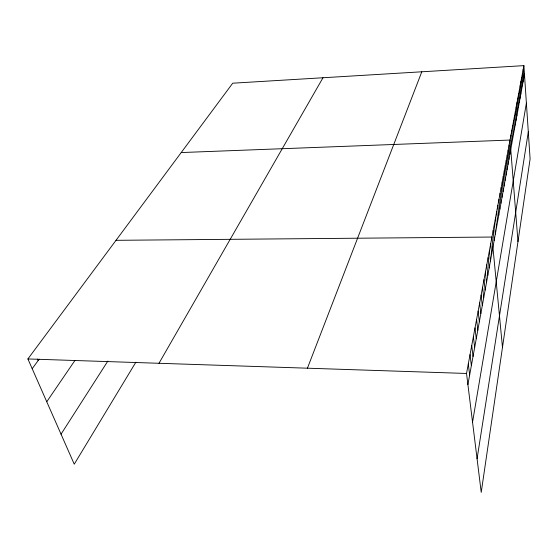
<?xml version="1.0" encoding="UTF-8"?>
<svg xmlns="http://www.w3.org/2000/svg" width="558" height="558" viewBox="0 0 558 558"><rect width="100%" height="100%" fill="white"/><g stroke="black" fill="none" stroke-linecap="round" stroke-linejoin="round"><path stroke-width="0.84" d="M477.076 458.753L528.3 131.911M472.549 422.176L526.382 103.091M467.904 384.608L524.457 74.116M523.892 65.635L530.1 158.925L481.226 492.365L466.53 373.462L523.892 65.635L232.728 83.198L27.9 358.947L74.249 464.179L135.859 362.212M307.43 368.196L421.799 71.794M158.988 363.286L322.991 77.75M61.038 434.18L107.847 361.075M46.76 401.76L74.912 360.489M32.197 368.705L39.116 359.212M181.21 152.557L510.026 140.051L517.977 241.614M116.022 240.317L491.947 237.045L502.479 347.369M27.9 358.947L466.53 373.462M37.498 359.052L38.146 360.545M468.301 363.921L469.655 375.011M470.038 354.602L471.357 365.643M471.74 345.5L473.031 356.485M473.393 336.6L474.656 347.529M475.018 327.909L476.253 338.783M476.602 319.406L477.808 330.224M478.15 311.092L479.336 321.854M479.664 302.959L480.829 313.666M481.149 295.001L482.286 305.658M482.6 287.217L483.716 297.812M484.016 279.593L485.111 290.132M486.771 264.82L487.825 275.254M485.411 272.13L486.478 282.613M488.104 257.663L489.136 268.035M489.415 250.654L490.426 260.97M490.691 243.776L491.689 254.036M493.181 230.44L494.137 240.589M494.388 223.96L495.323 234.06M496.732 211.384L497.638 221.373M495.567 217.613L496.494 227.657M497.869 205.274L498.761 215.207M500.08 193.396L500.945 203.217M498.985 199.276L499.863 209.152M502.214 181.943L503.044 191.666M501.161 187.621L502.005 197.386M503.253 176.377L504.069 186.044M505.276 165.538L506.064 175.1M504.272 170.908L505.074 180.52M507.222 155.075L507.989 164.533M506.259 160.258L507.034 169.772M509.105 144.968L509.845 154.329M508.171 149.976L508.924 159.386M510.954 135.064L511.672 144.32M512.76 125.348L513.458 134.499M511.867 130.16L512.572 139.367M515.362 111.384L516.031 120.382M514.511 115.959L515.187 125.013M513.646 120.612L514.33 129.714M517.029 102.449L517.671 111.356M516.206 106.878L516.854 115.834M518.64 93.807L519.261 102.616M517.838 98.096L518.473 106.948M520.963 81.356L521.556 90.019M520.202 85.437L520.802 94.156M519.428 89.594L520.042 98.347M523.174 69.471L523.746 78.001M522.448 73.37L523.027 81.949M521.709 77.332L522.302 85.953"/></g></svg>
